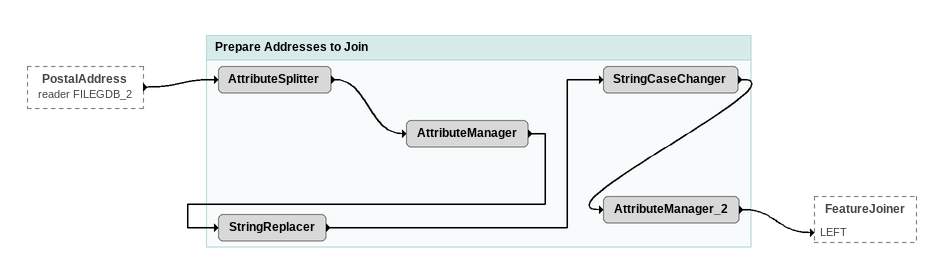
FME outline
PostalAddress (reader FILEGDB_2) [outside]
    -> AttributeSplitter

Bookmark: Prepare Addresses to Join
AttributeSplitter
    -> AttributeManager
AttributeManager
    -> StringReplacer
StringReplacer
    -> StringCaseChanger
StringCaseChanger
    -> AttributeManager_2
AttributeManager_2
    -> FeatureJoiner [LEFT]
